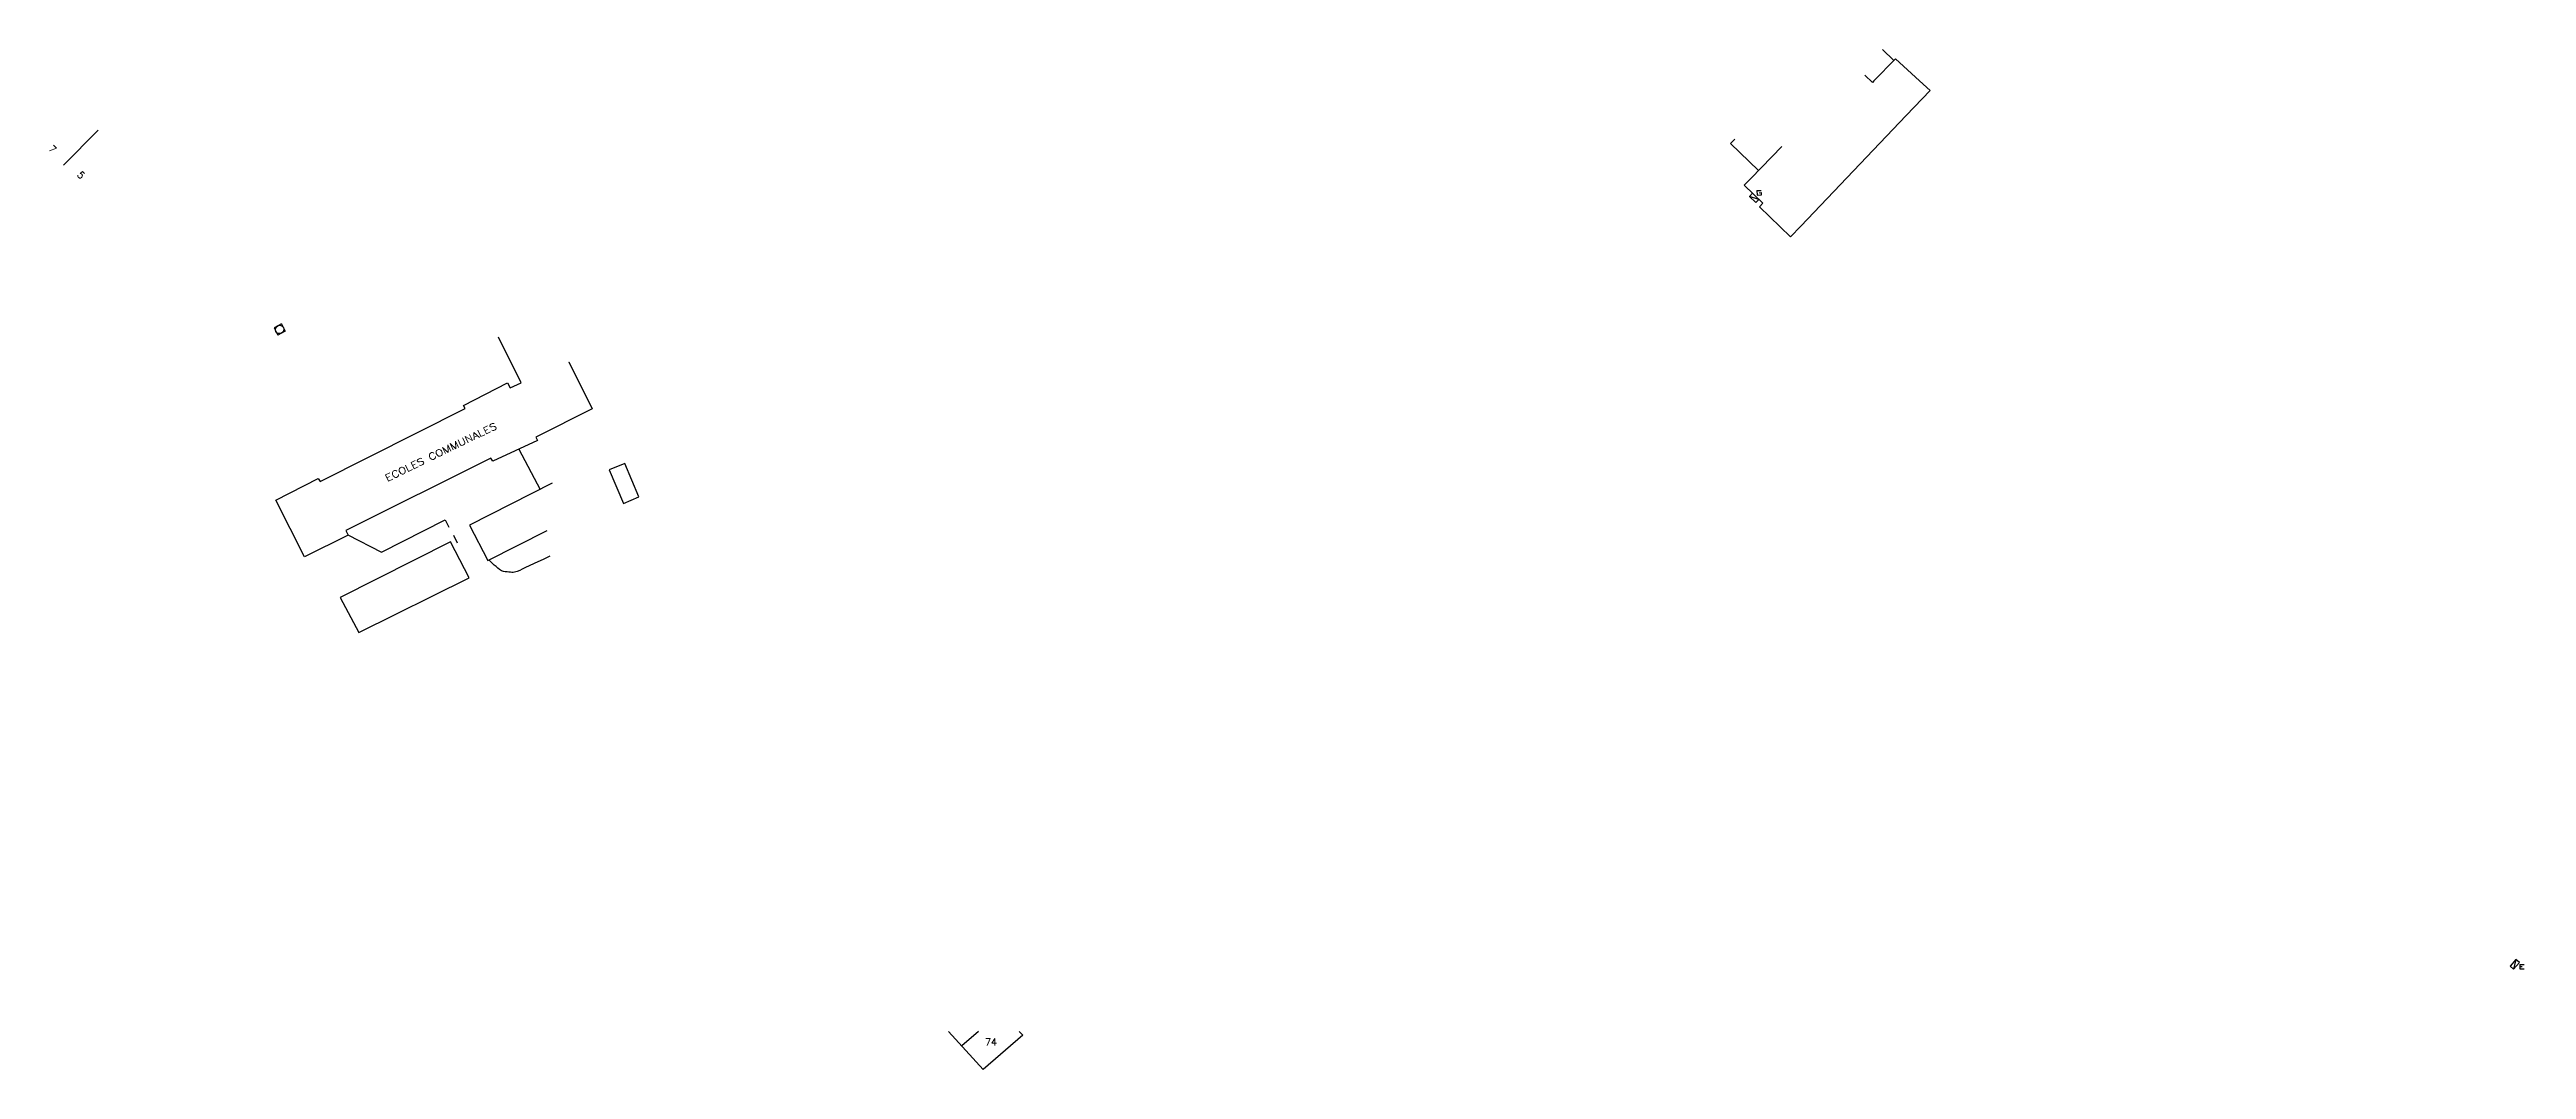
# Model space of a CAD drawing. Header units: millimetres. Extents: x 185001 to 185969, y 128993 to 129990.
# Drawn here: x 185523 to 185968.8, y 128993.2 to 129176.6 of the extents above; entities that cross this region are included whole.
import ezdxf
from ezdxf.enums import TextEntityAlignment as Align

# ---------------------------------------------------------------- set-up
doc = ezdxf.new("R2010")
doc.units = ezdxf.units.MM
doc.layers.get('0').update_dxf_attribs({"linetype": 'CONTINUOUS'})
for name, color, linetype in [('W0017', 7, 'CONTINUOUS'), ('w0100', 7, 'CONTINUOUS'), ('W0101', 7, 'CONTINUOUS'), ('W0104', 7, 'CONTINUOUS'), ('W0322', 7, 'CONTINUOUS'), ('W0420', 7, 'CONTINUOUS'), ('W0430', 7, 'CONTINUOUS'), ('w0432', 7, 'CONTINUOUS'), ('w0991', 7, 'CONTINUOUS'), ('W1102', 7, 'CONTINUOUS')]:
    doc.layers.add(name, color=color, linetype=linetype)
doc.styles.add('SIMPLEX', font='simplex')
doc.styles.get("Standard").update_dxf_attribs({"font": 'romans.shx', "width": 0.85})

# ---------------------------------------------------------------- blocks, each defined once
blk = doc.blocks.new('T420')
for p, q in [((0.75, 0.75), (-0.75, 0.75)), ((-0.75, 0.75), (-0.75, -0.75)), ((0.75, 0.75), (0.75, -0.75)), ((0.75, -0.75), (-0.75, -0.75))]:
    blk.add_line(p, q)
blk.add_ellipse((0, 0), major_axis=(-0.53, 0.53), ratio=1, start_param=3.926991, end_param=10.210176)
blk = doc.blocks.new('*U34')
at = {"flags": 128}
for points in [[(0.8, 0.8), (-0.8, 0.8)], [(-0.8, 0.8), (-0.8, 0)], [(0.8, 0.8), (-0.8, 0)], [(-0.8, 0), (0.8, 0)], [(-0.57, 1.68), (0.02, 1.13)], [(-0.56, 1.69), (-0.01, 2.27)], [(0, 1.7), (0.27, 1.99)], [(0.02, 1.13), (0.57, 1.72)], [(0.57, 1.72), (0.27, 1.99)], [(0.8, 0), (0.8, 0.8)]]:
    blk.add_lwpolyline(points, dxfattribs=at)
blk = doc.blocks.new('*U36')
at = {"flags": 128}
for points in [[(0.8, 0.8), (-0.8, 0.8)], [(-0.8, 0.8), (-0.8, 0)], [(0.8, 0.8), (-0.8, 0)], [(-0.8, 0), (0.8, 0)], [(0.8, 0), (0.8, 0.8)], [(0.58, -0.3), (-0.03, -0.81)], [(-0.03, -0.81), (0.48, -1.42)], [(0.27, -0.55), (0.53, -0.86)], [(0.58, -0.3), (1.09, -0.91)]]:
    blk.add_lwpolyline(points, dxfattribs=at)

msp = doc.modelspace()

# ---------------------------------------------------------------- linework, layer by layer
at = {"layer": 'W0017', "color": 252}
msp.add_lwpolyline([(185613.05, 129085.48), (185611.96, 129084.95), (185610.25, 129084.15), (185608.53, 129083.37), (185608.09, 129083.16), (185607.64, 129082.94), (185607.18, 129082.74), (185606.7, 129082.61), (185606.45, 129082.58), (185606.2, 129082.58), (185605.95, 129082.6), (185605.7, 129082.63), (185605.37, 129082.66), (185605.03, 129082.69), (185604.7, 129082.76), (185604.37, 129082.87), (185604.01, 129083.08), (185603.68, 129083.34), (185603.37, 129083.62), (185603.06, 129083.89), (185602.8, 129084.11), (185602.55, 129084.34), (185602.31, 129084.58), (185602.07, 129084.82)], dxfattribs=at)
at = {"layer": 'w0100', "color": 252}
for points in [[(185616.5, 129120.46), (185616.5, 129120.46), (185620.65, 129111.98), (185610.53, 129106.9), (185610.86, 129106.28), (185602.79, 129102.57), (185602.43, 129103.11), (185576.32, 129090.09), (185576.73, 129089.25), (185568.93, 129085.35), (185563.73, 129095.57), (185571.36, 129099.46), (185571.7, 129098.93), (185597.81, 129112.04), (185597.5, 129112.61), (185605.43, 129116.71), (185605.93, 129115.78), (185607.87, 129116.71), (185603.82, 129124.9)], [(185629.08, 129096.15), (185626.54, 129102.19), (185623.74, 129101.01), (185626.28, 129094.97), (185629.08, 129096.15)], [(185697.54, 129000), (185698.17, 128999.3), (185691.06, 128993.16), (185684.8, 129000)]]:
    msp.add_lwpolyline(points, dxfattribs=at)
at = {"layer": 'W0101', "color": 252, "ltscale": 0.5}
for points in [[(185834.78, 129159.21), (185829.25, 129153.53), (185828, 129152.24), (185828, 129152.24), (185831.35, 129148.99), (185830.75, 129148.37), (185836.35, 129142.95), (185838.2, 129144.86), (185857.14, 129164.76), (185861.47, 129169.27), (185859.57, 129171), (185855.24, 129174.95), (185851.35, 129171), (185851.07, 129170.72), (185849.73, 129172.01)], [(185826.28, 129160.53), (185825.53, 129159.74), (185830.54, 129154.86)]]:
    msp.add_lwpolyline(points, dxfattribs=at)
at = {"layer": 'W0104', "color": 252}
for points in [[(185852.86, 129176.64), (185852.86, 129176.64), (185854.95, 129174.66)], [(185613.48, 129098.63), (185598.59, 129091.08), (185601.9, 129084.74), (185612.57, 129090.09)]]:
    msp.add_lwpolyline(points, dxfattribs=at)
msp.add_lwpolyline([(185595.18, 129088.08), (185575.34, 129078.09), (185578.66, 129071.78), (185598.52, 129081.58)], close=True, dxfattribs=at)
at = {"layer": 'W0322', "color": 252}
for points in [[(185607.48, 129104.73), (185611.29, 129097.52)], [(185576.68, 129089.35), (185582.75, 129086.24), (185594.21, 129092.03), (185594.87, 129090.74)], [(185595.71, 129089.29), (185596.4, 129087.88)]]:
    msp.add_lwpolyline(points, dxfattribs=at)
at = {"layer": 'W1102', "color": 252}
msp.add_lwpolyline([(185531.74, 129162.11), (185525.53, 129155.81)], dxfattribs=at)
at = {"layer": 'W1102', "color": 252, "flags": 128}
msp.add_lwpolyline([(185690.22, 129000), (185687.2, 128997.38)], dxfattribs=at)

# ---------------------------------------------------------------- block references
at = {"layer": 'W0420', "rotation": 27.29571286745019}
msp.add_blockref('T420', (185564.43, 129126.28), dxfattribs=at)
at = {"layer": 'W0430', "ltscale": 0.5, "rotation": 49.98767493402768}
msp.add_blockref('*U36', (185966.98, 129011.81), dxfattribs=at)
at = {"layer": 'w0432', "ltscale": 0.5, "rotation": 315.8465877306818}
msp.add_blockref('*U34', (185829.5, 129149.67), dxfattribs=at)

# ---------------------------------------------------------------- texts
at = {"layer": 'w0991', "color": 252}
for s, p in [('7', (185523.57, 129158.72)), ('5', (185528.67, 129154.07))]:
    msp.add_text(s, height=1.25, rotation=314.8651, dxfattribs=at).set_placement(p, align=Align.MIDDLE_CENTER)
at = {"layer": 'w0991', "color": 252, "linetype": 'Continuous', "style": 'SIMPLEX', "width": 1.2}
msp.add_text('ECOLES COMMUNALES', height=1.25, rotation=25.7138, dxfattribs=at).set_placement((185593.47, 129104.24), align=Align.MIDDLE_CENTER)
at = {"layer": 'w0991', "color": 252}
msp.add_text('74', height=1.25, dxfattribs=at).set_placement((185692.45, 128998.09), align=Align.MIDDLE_CENTER)

doc.saveas('drawing.dxf')
